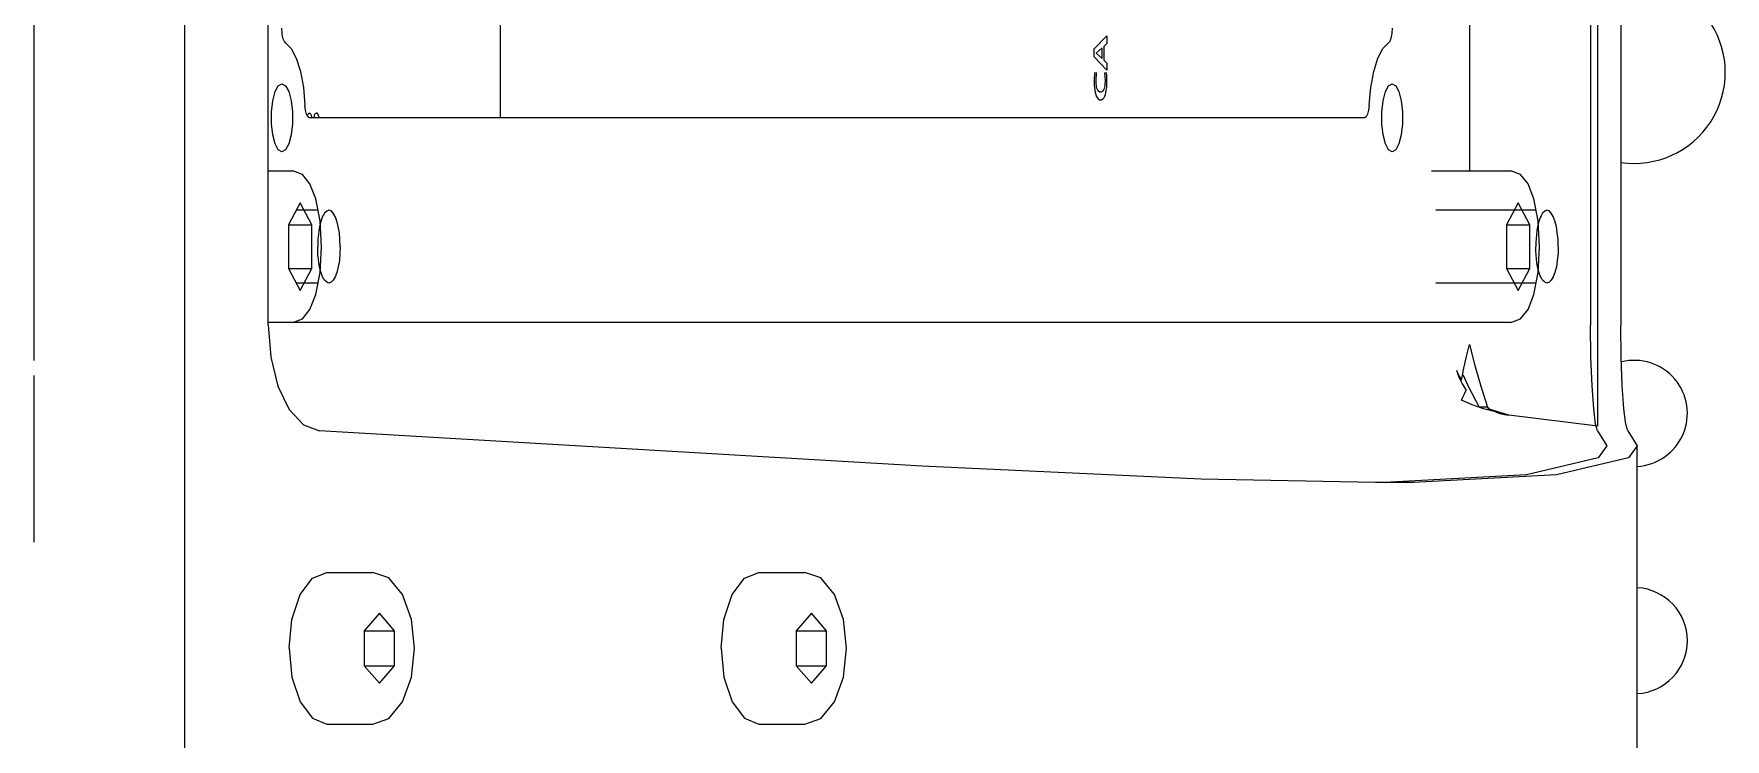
# Model space of a CAD drawing. Extents: x 1551 to 113148, y -1700 to 77018.
# Drawn here: x 13967.1 to 14078.7, y 23599.8 to 23646.3 of the extents above; entities that cross this region are included whole.
import ezdxf

# ---------------------------------------------------------------- set-up
doc = ezdxf.new("R2010")
doc.units = 0
doc.header["$LTSCALE"] = 500
doc.header["$MEASUREMENT"] = 0
doc.linetypes.add('CENTER', pattern=[3, 2.5, -0.25, 0, -0.25])
doc.layers.get('0').update_dxf_attribs({"linetype": 'CONTINUOUS'})

# ---------------------------------------------------------------- blocks, each defined once
blk = doc.blocks.new('platform_top')
at = {"linetype": 'Continuous'}
for p, q in [((-9979.89, 2304.68), (-9979.89, 2273.32)), ((-9884.09, 2299.68), (-9884.09, 1733.68)), ((-9921.96, 2291.68), (-9924.99, 2291.68)), ((-9893.46, 2291.68), (-9896.49, 2291.68)), ((-9919.65, 2288.59), (-9920.19, 2290.21)), ((-9891.15, 2288.59), (-9891.69, 2290.21)), ((-9925.42, 2288.99), (-9926.42, 2287.83)), ((-9924.42, 2287.83), (-9925.42, 2288.99)), ((-9919.46, 2286.68), (-9919.65, 2288.59)), ((-9896.92, 2288.99), (-9897.92, 2287.83)), ((-9895.92, 2287.83), (-9896.92, 2288.99)), ((-9890.96, 2286.68), (-9891.15, 2288.59)), ((-9924.42, 2287.83), (-9926.42, 2287.83)), ((-9926.42, 2287.83), (-9926.42, 2285.52)), ((-9924.42, 2285.52), (-9924.42, 2287.83)), ((-9895.92, 2287.83), (-9897.92, 2287.83)), ((-9897.92, 2287.83), (-9897.92, 2285.52)), ((-9895.92, 2285.52), (-9895.92, 2287.83)), ((-9919.46, 2286.68), (-9919.65, 2284.77)), ((-9890.96, 2286.68), (-9891.15, 2284.77)), ((-9924.42, 2285.52), (-9926.42, 2285.52)), ((-9926.42, 2285.52), (-9925.42, 2284.37)), ((-9925.42, 2284.37), (-9924.42, 2285.52)), ((-9895.92, 2285.52), (-9897.92, 2285.52)), ((-9897.92, 2285.52), (-9896.92, 2284.37)), ((-9896.92, 2284.37), (-9895.92, 2285.52)), ((-9919.65, 2284.77), (-9920.19, 2283.14)), ((-9891.15, 2284.77), (-9891.69, 2283.14)), ((-9921.96, 2281.68), (-9924.99, 2281.68)), ((-9893.46, 2281.68), (-9896.49, 2281.68)), ((-9874.13, 2268.68), (-9874.13, 2279.68)), ((-9979.89, 2273.32), (-9979.31, 2274.11)), ((-9932.73, 2274.66), (-9892.98, 2272.33)), ((-9979.27, 2272.34), (-9979.89, 2273.32)), ((-9977.27, 2272.34), (-9977.89, 2273.32)), ((-9977.29, 2272.03), (-9971.43, 2271.3)), ((-9977.29, 2272.03), (-9977.29, 2238.25)), ((-9977.27, 2272.34), (-9977.14, 2271.9)), ((-9977.14, 2271.9), (-9977.02, 2270.87)), ((-9971.13, 2271.25), (-9971.43, 2271.3)), ((-9971.43, 2271.3), (-9970.2, 2270.93)), ((-9970.83, 2271.18), (-9971.13, 2271.25)), ((-9970.55, 2271.08), (-9970.83, 2271.18)), ((-9970.55, 2271.08), (-9969.76, 2270.88)), ((-9970.2, 2270.93), (-9969.97, 2270.93)), ((-9970.01, 2270.77), (-9969.47, 2270.77)), ((-9969.76, 2270.88), (-9969.01, 2270.61)), ((-9968.75, 2269.39), (-9969.47, 2270.77)), ((-9969.01, 2270.61), (-9968.3, 2270.3)), ((-9968.38, 2268.62), (-9968.75, 2269.39)), ((-9968.34, 2269.23), (-9968.61, 2269.65)), ((-9968.31, 2268.98), (-9968.46, 2268.2)), ((-9968.12, 2268.79), (-9968.34, 2269.23)), ((-9968.31, 2268.98), (-9968.22, 2268.98)), ((-9967.97, 2268.33), (-9968.12, 2268.79)), ((-9874.13, 2229.68), (-9874.13, 2267.68)), ((-9978.81, 2238.25), (-9978.81, 2265.35)), ((-9976.82, 2238.25), (-9976.82, 2265.35)), ((-9971.56, 2265.18), (-9889.58, 2265.18)), ((-9889.58, 2265.34), (-9889.58, 2170.02)), ((-9972.04, 2263.07), (-9972.81, 2261.62)), ((-9971.26, 2261.62), (-9972.04, 2263.07)), ((-9891.69, 2263.07), (-9892.46, 2261.62)), ((-9890.92, 2261.62), (-9891.69, 2263.07)), ((-9973.22, 2262.58), (-9966.61, 2262.58)), ((-9971.26, 2261.62), (-9972.81, 2261.62)), ((-9972.81, 2261.62), (-9972.81, 2258.74)), ((-9971.26, 2258.74), (-9971.26, 2261.62)), ((-9892.87, 2262.58), (-9891.43, 2262.58)), ((-9890.92, 2261.62), (-9892.46, 2261.62)), ((-9892.46, 2261.62), (-9892.46, 2258.74)), ((-9890.92, 2258.74), (-9890.92, 2261.62)), ((-9971.26, 2258.74), (-9972.81, 2258.74)), ((-9972.81, 2258.74), (-9972.04, 2257.29)), ((-9972.04, 2257.29), (-9971.26, 2258.74)), ((-9890.92, 2258.74), (-9892.46, 2258.74)), ((-9892.46, 2258.74), (-9891.69, 2257.29)), ((-9891.69, 2257.29), (-9890.92, 2258.74)), ((-9973.22, 2257.78), (-9966.61, 2257.78)), ((-9892.87, 2257.78), (-9891.43, 2257.78)), ((-9966.33, 2255.18), (-9971.56, 2255.18)), ((-9968.83, 2238.25), (-9968.83, 2255.18)), ((-9889.58, 2255.18), (-9891.22, 2255.18)), ((-9961.9, 2251.68), (-9892.32, 2251.68)), ((-9904.88, 2233.29), (-9904.88, 2251.68)), ((-9892.94, 2251.63), (-9892.92, 2251.58)), ((-9892.92, 2251.58), (-9892.89, 2251.48)), ((-9892.89, 2251.48), (-9892.86, 2251.42)), ((-9892.64, 2251.46), (-9892.61, 2251.49)), ((-9892.61, 2251.49), (-9892.61, 2251.67)), ((-9892.46, 2251.66), (-9892.46, 2251.61)), ((-9892.46, 2251.61), (-9892.44, 2251.53)), ((-9892.44, 2251.53), (-9892.41, 2251.47)), ((-9892.2, 2251.46), (-9892.19, 2251.49)), ((-9892.19, 2251.49), (-9892.17, 2251.52)), ((-9944.67, 2250.41), (-9944.72, 2250.34)), ((-9944.56, 2250.49), (-9944.67, 2250.41)), ((-9944.43, 2250.49), (-9944.56, 2250.49)), ((-9944.31, 2250.41), (-9944.43, 2250.49)), ((-9944.26, 2250.34), (-9944.31, 2250.41)), ((-9892.86, 2251.42), (-9892.82, 2251.38)), ((-9892.82, 2251.38), (-9892.78, 2251.38)), ((-9892.78, 2251.38), (-9892.75, 2251.38)), ((-9892.75, 2251.38), (-9892.72, 2251.39)), ((-9892.72, 2251.39), (-9892.69, 2251.41)), ((-9892.69, 2251.41), (-9892.66, 2251.43)), ((-9892.66, 2251.43), (-9892.64, 2251.46)), ((-9892.41, 2251.47), (-9892.4, 2251.44)), ((-9892.4, 2251.44), (-9892.38, 2251.42)), ((-9892.38, 2251.42), (-9892.34, 2251.39)), ((-9892.34, 2251.39), (-9892.3, 2251.38)), ((-9892.3, 2251.38), (-9892.26, 2251.39)), ((-9892.26, 2251.39), (-9892.23, 2251.42)), ((-9892.23, 2251.42), (-9892.2, 2251.46)), ((-9944.9, 2249.68), (-9944.91, 2249.49)), ((-9944.91, 2249.49), (-9944.91, 2249.28)), ((-9944.91, 2249.28), (-9944.91, 2249.18)), ((-9944.87, 2249.85), (-9944.9, 2249.68)), ((-9944.85, 2250), (-9944.87, 2249.85)), ((-9944.81, 2250.13), (-9944.85, 2250)), ((-9944.77, 2250.25), (-9944.81, 2250.13)), ((-9944.79, 2249.24), (-9944.78, 2249.45)), ((-9944.78, 2249.45), (-9944.77, 2249.55)), ((-9944.72, 2250.34), (-9944.77, 2250.25)), ((-9944.77, 2249.55), (-9944.75, 2249.64)), ((-9944.75, 2249.64), (-9944.73, 2249.72)), ((-9944.73, 2249.72), (-9944.71, 2249.8)), ((-9944.71, 2249.8), (-9944.67, 2249.86)), ((-9944.67, 2249.86), (-9944.64, 2249.91)), ((-9944.64, 2249.91), (-9944.6, 2249.95)), ((-9944.6, 2249.95), (-9944.55, 2249.98)), ((-9944.55, 2249.98), (-9944.44, 2249.98)), ((-9944.44, 2249.98), (-9944.35, 2249.91)), ((-9944.35, 2249.91), (-9944.31, 2249.86)), ((-9944.31, 2249.86), (-9944.28, 2249.8)), ((-9944.28, 2249.8), (-9944.25, 2249.72)), ((-9944.21, 2250.25), (-9944.26, 2250.34)), ((-9944.25, 2249.72), (-9944.23, 2249.64)), ((-9944.23, 2249.64), (-9944.22, 2249.55)), ((-9944.22, 2249.55), (-9944.2, 2249.45)), ((-9944.17, 2250.14), (-9944.21, 2250.25)), ((-9944.2, 2249.45), (-9944.2, 2249.35)), ((-9944.2, 2249.35), (-9944.2, 2249.24)), ((-9944.14, 2250.01), (-9944.17, 2250.14)), ((-9944.11, 2249.86), (-9944.14, 2250.01)), ((-9944.09, 2249.69), (-9944.11, 2249.86)), ((-9944.08, 2249.5), (-9944.09, 2249.69)), ((-9944.07, 2249.3), (-9944.08, 2249.5)), ((-9944.07, 2249.19), (-9944.07, 2249.3)), ((-9944.91, 2249.18), (-9944.91, 2249.08)), ((-9944.91, 2249.08), (-9944.91, 2248.99)), ((-9944.91, 2248.99), (-9944.9, 2248.9)), ((-9944.9, 2248.9), (-9944.9, 2248.83)), ((-9944.9, 2248.83), (-9944.89, 2248.76)), ((-9944.9, 2248.54), (-9944.08, 2247.66)), ((-9944.9, 2248.06), (-9944.9, 2248.54)), ((-9944.89, 2248.76), (-9944.88, 2248.71)), ((-9944.88, 2248.71), (-9944.75, 2248.74)), ((-9944.79, 2249.14), (-9944.79, 2249.24)), ((-9944.78, 2249.05), (-9944.79, 2249.14)), ((-9944.78, 2248.98), (-9944.78, 2249.05)), ((-9944.77, 2248.91), (-9944.78, 2248.98)), ((-9944.77, 2248.84), (-9944.77, 2248.91)), ((-9944.76, 2248.79), (-9944.77, 2248.84)), ((-9944.75, 2248.74), (-9944.76, 2248.79)), ((-9944.23, 2248.78), (-9944.24, 2248.74)), ((-9944.24, 2248.74), (-9944.11, 2248.71)), ((-9944.22, 2248.9), (-9944.23, 2248.84)), ((-9944.23, 2248.84), (-9944.23, 2248.78)), ((-9944.21, 2248.97), (-9944.22, 2248.9)), ((-9944.2, 2249.05), (-9944.21, 2248.97)), ((-9944.2, 2249.24), (-9944.2, 2249.14)), ((-9944.2, 2249.14), (-9944.2, 2249.05)), ((-9944.11, 2248.71), (-9944.1, 2248.76)), ((-9944.1, 2248.76), (-9944.09, 2248.82)), ((-9944.09, 2248.9), (-9944.08, 2248.99)), ((-9944.09, 2248.82), (-9944.09, 2248.9)), ((-9944.08, 2249.08), (-9944.07, 2249.19)), ((-9944.08, 2248.99), (-9944.08, 2249.08)), ((-9944.7, 2247.87), (-9944.9, 2248.06)), ((-9944.08, 2247.13), (-9944.9, 2246.27)), ((-9944.7, 2246.96), (-9944.7, 2247.87)), ((-9944.21, 2247.4), (-9944.59, 2247.77)), ((-9944.59, 2247.77), (-9944.59, 2247.06)), ((-9944.59, 2247.06), (-9944.21, 2247.4)), ((-9944.21, 2247.4), (-9944.21, 2247.4)), ((-9944.08, 2247.66), (-9944.08, 2247.13)), ((-9944.9, 2246.77), (-9944.7, 2246.96)), ((-9944.9, 2246.27), (-9944.9, 2246.77))]:
    blk.add_line(p, q, dxfattribs=at)
for points in [[(-9924.99, 2291.68), (-9926.04, 2291.32), (-9926.95, 2290.22), (-9927.54, 2288.58), (-9927.74, 2286.68)], [(-9920.19, 2290.21), (-9921, 2291.3), (-9921.96, 2291.68)], [(-9896.49, 2291.68), (-9897.54, 2291.32), (-9898.45, 2290.22), (-9899.04, 2288.58), (-9899.24, 2286.68)], [(-9891.69, 2290.21), (-9892.5, 2291.3), (-9893.46, 2291.68)], [(-9927.74, 2286.68), (-9927.54, 2284.77), (-9926.95, 2283.13), (-9926.04, 2282.03), (-9924.99, 2281.68)], [(-9899.24, 2286.68), (-9899.04, 2284.77), (-9898.45, 2283.13), (-9897.54, 2282.03), (-9896.49, 2281.68)], [(-9920.19, 2283.14), (-9921, 2282.06), (-9921.96, 2281.68)], [(-9891.69, 2283.14), (-9892.5, 2282.06), (-9893.46, 2281.68)], [(-9979.31, 2274.11), (-9974.57, 2275.24), (-9965.13, 2275.73), (-9962.62, 2275.74)], [(-9977.89, 2273.32), (-9977.31, 2274.11), (-9972.6, 2275.24), (-9963.22, 2275.73)], [(-9962.62, 2275.74), (-9951.13, 2275.53), (-9932.73, 2274.66)], [(-9979.27, 2272.34), (-9979.14, 2271.9), (-9979.01, 2270.87), (-9978.91, 2269.35), (-9978.84, 2267.47), (-9978.81, 2265.35)], [(-9889.58, 2265.34), (-9889.75, 2267.46), (-9890.23, 2269.38), (-9890.97, 2270.93), (-9891.92, 2271.94), (-9892.98, 2272.33)], [(-9977.02, 2270.87), (-9976.91, 2269.36), (-9976.84, 2267.48), (-9976.82, 2265.35)], [(-9970.01, 2270.77), (-9970.08, 2270.82), (-9970.14, 2270.88), (-9970.2, 2270.93)], [(-9968.82, 2266.63), (-9969.18, 2268.01), (-9969.58, 2269.39), (-9970.01, 2270.77)], [(-9968.3, 2270.3), (-9968.38, 2270.1), (-9968.49, 2269.88), (-9968.61, 2269.65)], [(-9967.97, 2268.33), (-9968.07, 2268.55), (-9968.18, 2268.77), (-9968.31, 2268.98)], [(-9968.46, 2268.2), (-9968.63, 2267.42), (-9968.82, 2266.63)], [(-9971.56, 2265.18), (-9972.2, 2264.94), (-9972.69, 2264.33), (-9973.08, 2263.33), (-9973.35, 2261.88), (-9973.45, 2260.18)], [(-9891.22, 2265.18), (-9891.85, 2264.94), (-9892.34, 2264.33), (-9892.73, 2263.33), (-9893.01, 2261.88), (-9893.11, 2260.18)], [(-9974.68, 2260.18), (-9974.67, 2260.64), (-9974.62, 2261.09), (-9974.56, 2261.51), (-9974.46, 2261.88), (-9974.35, 2262.18), (-9974.22, 2262.4), (-9974.08, 2262.53), (-9973.94, 2262.58), (-9973.79, 2262.53), (-9973.65, 2262.39)], [(-9973.65, 2262.39), (-9973.6, 2262.31), (-9973.55, 2262.21), (-9973.49, 2262.1), (-9973.45, 2261.98), (-9973.41, 2261.85), (-9973.36, 2261.69)], [(-9973.36, 2261.69), (-9973.31, 2261.48), (-9973.27, 2261.24), (-9973.24, 2260.99), (-9973.22, 2260.72), (-9973.2, 2260.45), (-9973.2, 2260.18)], [(-9894.34, 2260.18), (-9894.32, 2260.64), (-9894.28, 2261.09), (-9894.21, 2261.51), (-9894.12, 2261.88), (-9894, 2262.18), (-9893.88, 2262.4), (-9893.74, 2262.53), (-9893.59, 2262.58), (-9893.45, 2262.53), (-9893.31, 2262.39)], [(-9893.31, 2262.39), (-9893.25, 2262.31), (-9893.2, 2262.21), (-9893.15, 2262.1), (-9893.1, 2261.98), (-9893.06, 2261.85), (-9893.02, 2261.69)], [(-9893.02, 2261.69), (-9892.97, 2261.48), (-9892.93, 2261.24), (-9892.9, 2260.99), (-9892.87, 2260.72), (-9892.86, 2260.45), (-9892.85, 2260.18)], [(-9974.68, 2260.18), (-9974.67, 2259.71), (-9974.62, 2259.26), (-9974.56, 2258.84), (-9974.46, 2258.48), (-9974.35, 2258.18), (-9974.22, 2257.96), (-9974.08, 2257.82), (-9973.94, 2257.78), (-9973.79, 2257.83), (-9973.65, 2257.97)], [(-9973.45, 2260.18), (-9973.35, 2258.47), (-9973.07, 2257.02), (-9972.69, 2256.03), (-9972.2, 2255.41), (-9971.56, 2255.18)], [(-9973.36, 2258.67), (-9973.31, 2258.88), (-9973.27, 2259.12), (-9973.24, 2259.37), (-9973.22, 2259.64), (-9973.2, 2259.9), (-9973.2, 2260.18)], [(-9894.34, 2260.18), (-9894.32, 2259.71), (-9894.28, 2259.26), (-9894.21, 2258.84), (-9894.12, 2258.48), (-9894, 2258.18), (-9893.88, 2257.96), (-9893.74, 2257.82), (-9893.59, 2257.78), (-9893.45, 2257.83), (-9893.31, 2257.97)], [(-9893.11, 2260.18), (-9893.01, 2258.47), (-9892.73, 2257.02), (-9892.34, 2256.03), (-9891.85, 2255.41), (-9891.22, 2255.18)], [(-9893.02, 2258.67), (-9892.97, 2258.88), (-9892.93, 2259.12), (-9892.9, 2259.37), (-9892.87, 2259.64), (-9892.86, 2259.9), (-9892.85, 2260.18)], [(-9973.65, 2257.97), (-9973.6, 2258.05), (-9973.55, 2258.14), (-9973.49, 2258.26), (-9973.45, 2258.38), (-9973.4, 2258.52), (-9973.36, 2258.67)], [(-9893.31, 2257.97), (-9893.25, 2258.05), (-9893.2, 2258.14), (-9893.15, 2258.26), (-9893.1, 2258.38), (-9893.06, 2258.52), (-9893.02, 2258.67)], [(-9963.73, 2249.43), (-9963.97, 2249.56), (-9964.17, 2249.95), (-9964.33, 2250.55), (-9964.41, 2251.29), (-9964.41, 2252.07), (-9964.33, 2252.8), (-9964.17, 2253.4), (-9963.97, 2253.79), (-9963.73, 2253.93)], [(-9963.73, 2253.93), (-9963.49, 2253.79), (-9963.28, 2253.4), (-9963.13, 2252.8), (-9963.04, 2252.07), (-9963.04, 2251.29), (-9963.13, 2250.55), (-9963.28, 2249.95), (-9963.49, 2249.56), (-9963.73, 2249.43)], [(-9890.49, 2249.43), (-9890.73, 2249.56), (-9890.94, 2249.95), (-9891.09, 2250.55), (-9891.18, 2251.29), (-9891.18, 2252.07), (-9891.09, 2252.8), (-9890.94, 2253.4), (-9890.73, 2253.79), (-9890.49, 2253.93)], [(-9890.49, 2253.93), (-9890.25, 2253.79), (-9890.04, 2253.4), (-9889.89, 2252.8), (-9889.81, 2252.07)], [(-9962.2, 2250.85), (-9962.17, 2251.17), (-9962.1, 2251.44), (-9962.01, 2251.62), (-9961.9, 2251.68)], [(-9892.32, 2251.68), (-9892.21, 2251.62), (-9892.12, 2251.44), (-9892.05, 2251.17), (-9892.01, 2250.85)], [(-9889.81, 2252.07), (-9889.81, 2251.29), (-9889.89, 2250.55), (-9890.04, 2249.95), (-9890.25, 2249.56), (-9890.49, 2249.43)], [(-9962.2, 2250.85), (-9962.31, 2249.67), (-9962.51, 2248.61), (-9962.78, 2247.73), (-9963.11, 2247.1), (-9963.47, 2246.75)], [(-9890.75, 2246.75), (-9891.11, 2247.1), (-9891.44, 2247.73), (-9891.71, 2248.61), (-9891.91, 2249.67), (-9892.01, 2250.85)], [(-9963.73, 2245.76), (-9963.71, 2246.11), (-9963.65, 2246.41), (-9963.57, 2246.63), (-9963.47, 2246.75)], [(-9890.75, 2246.75), (-9890.65, 2246.63), (-9890.56, 2246.41), (-9890.51, 2246.11), (-9890.49, 2245.76)]]:
    blk.add_lwpolyline(points, dxfattribs=at)
for centre, radius, start, end in [((-9979.7, 2286.18), 3.5, 93.178, 266.8351), ((-9979.7, 2271.18), 3.5, 93.1649, 284.0246), ((-9979.7, 2248.68), 6, 81.5139, 278.4861)]:
    blk.add_arc(centre, radius, start, end, dxfattribs=at)

msp = doc.modelspace()

# ---------------------------------------------------------------- block references
at = {"linetype": 'CENTER', "rotation": 180}
msp.add_blockref('platform_top', (4092.981, 25892.444), dxfattribs=at)

doc.saveas('drawing.dxf')
